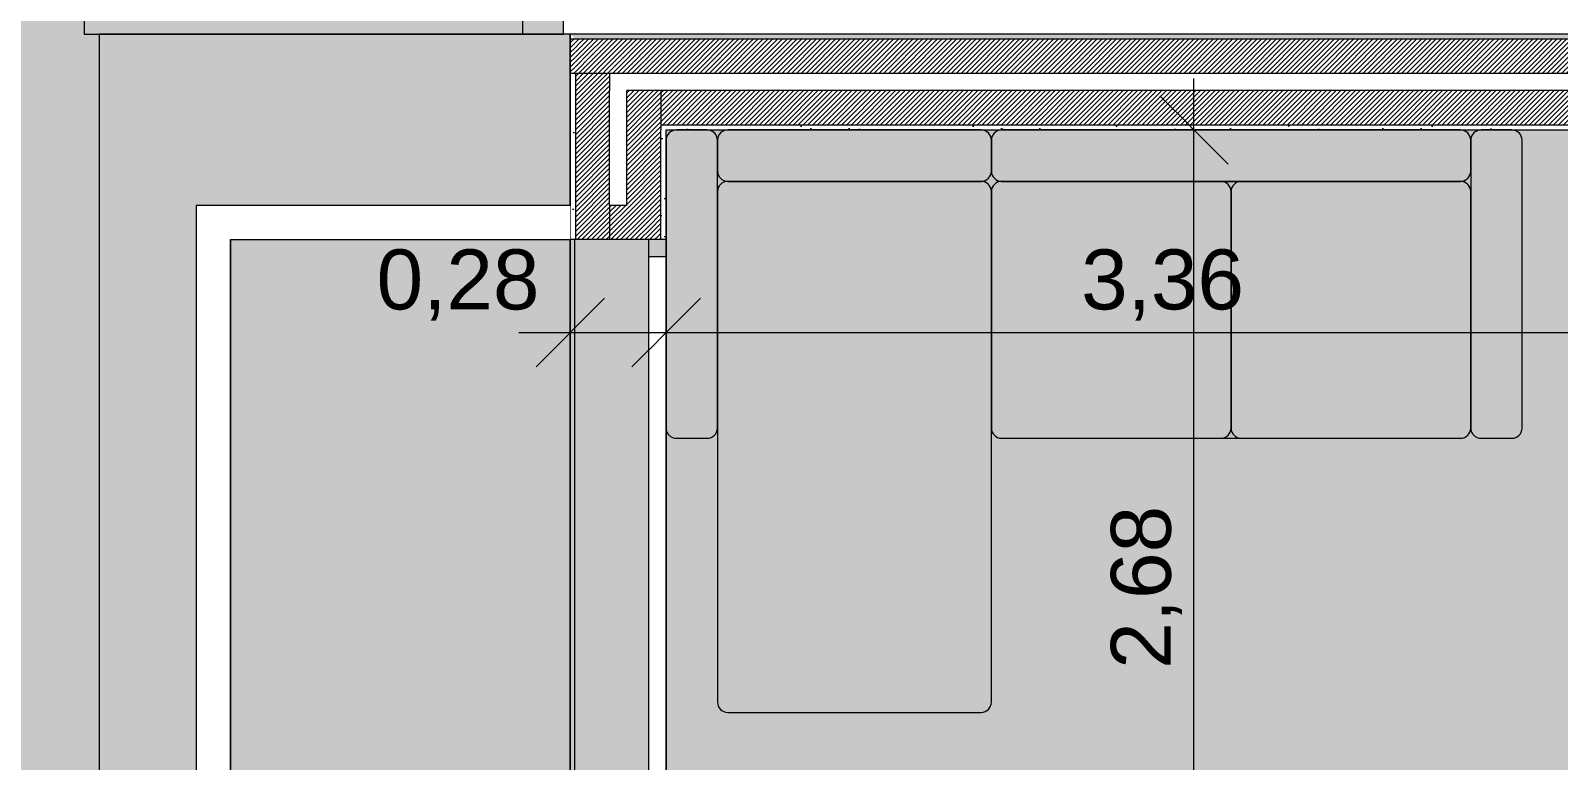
# Model space of a CAD drawing. Header units: millimetres. Extents: x 141848 to 1648660, y -465012 to -151356.
# Drawn here: x 436349 to 440811, y -255536 to -253406 of the extents above; entities that cross this region are included whole.
import ezdxf

# ---------------------------------------------------------------- set-up
doc = ezdxf.new("R2010")
doc.units = ezdxf.units.MM
doc.header["$MEASUREMENT"] = 0
doc.linetypes.add('Wipeout_Contour', pattern=[1000, 0, -1000])
for name, color, linetype in [('Cotations - 1_100', 7, 'Continuous'), ('Fenêtres ARCHICAD', 7, 'Continuous'), ('Gaines techniques', 7, 'Continuous'), ('Intérieur - Mobilier', 7, 'Continuous'), ('Sols_ Dalles', 7, 'Continuous'), ('Structure - Dalles', 7, 'Continuous'), ('Structure - Murs extérieurs', 7, 'Continuous')]:
    doc.layers.add(name, color=color, linetype=linetype)
doc.styles.add('STYLE_GENERE_2', font='')
doc.styles.get('STYLE_GENERE_2').set_extended_font_data('Arial')
doc.dimstyles.new('STYLE_GENERE__1', dxfattribs={"dimtxt": 175, "dimasz": 190, "dimexe": 0.18, "dimexo": 0.0625, "dimgap": 0, "dimtad": 1, "dimlfac": 0.001, "dimzin": 0, "dimdsep": 46, "dimtxsty": 'STYLE_GENERE_2', "dimblk": 'ARROWHEAD_6', "dimblk1": 'ARROWHEAD_6', "dimblk2": 'ARROWHEAD_6', "dimcen": 0.09, "dimse1": 1, "dimse2": 1, "dimclrd": 7, "dimclre": 7, "dimclrt": 7, "dimazin": 0, "dimtfac": 1, "dimtdec": 4, "dimtmove": 0, "dimatfit": 3, "dimfxl": 0, "dimtolj": 1, "dimtzin": 0, "dimarcsym": 0})
doc.dimstyles.new('STYLE_GENERE__2', dxfattribs={"dimtxt": 175, "dimasz": 190, "dimexe": 0.18, "dimexo": 0.0625, "dimgap": 0, "dimtad": 1, "dimtih": 1, "dimtoh": 1, "dimlfac": 0.001, "dimzin": 0, "dimdsep": 46, "dimtxsty": 'STYLE_GENERE_2', "dimblk": 'ARROWHEAD_6', "dimblk1": 'ARROWHEAD_6', "dimblk2": 'ARROWHEAD_6', "dimcen": 0.09, "dimse1": 1, "dimse2": 1, "dimclrd": 7, "dimclre": 7, "dimclrt": 7, "dimazin": 0, "dimtfac": 1, "dimtdec": 4, "dimtmove": 0, "dimatfit": 3, "dimfxl": 0, "dimtolj": 1, "dimtzin": 0, "dimarcsym": 0})
pattern_1 = [(45, (0, 175), (-55.684659, 55.684659), [0, -52.5, 0, -78.75]), (110, (175, 175), (74.000794, 26.934086), [0, -38.5, 0, -66.5])]
pattern_2 = [(45, (0, 0), (-7.07106781, 7.07106781), [])]

# ---------------------------------------------------------------- blocks, each defined once
blk = doc.blocks.new('Dalle_2_1', base_point=(437925.1, -253415.6))
at = {"layer": 'Sols_ Dalles', "linetype": 'Continuous', "lineweight": 0, "true_color": 0x3f3f3f}
blk.add_hatch(color=250, dxfattribs=at).paths.add_polyline_path([(437925.1, -253415.6), (437925.1, -261165.6), (462925.6, -261165.6), (462925.6, -253415.6), (454775.6, -253415.6), (454775.6, -253695.6), (454775.6, -256475.6), (443260.6, -256475.6), (443260.6, -254581.9), (442677.2, -254581.9), (442677.2, -253415.6)])
at = {"layer": 'Sols_ Dalles', "color": 250, "linetype": 'Continuous', "lineweight": 5, "true_color": 0x1f1f1f, "flags": 128}
blk.add_lwpolyline([(437925.1, -253415.6), (437925.1, -261165.6), (462925.6, -261165.6), (462925.6, -253415.6), (454775.6, -253415.6), (454775.6, -253695.6), (454775.6, -256475.6), (443260.6, -256475.6), (443260.6, -254581.9), (442677.2, -254581.9), (442677.2, -253415.6)], close=True, dxfattribs=at)
blk = doc.blocks.new('Dalle_4_1', base_point=(436932.4, -254015.7))
at = {"layer": 'Structure - Dalles', "color": 7, "linetype": 'Continuous', "lineweight": 5, "flags": 128}
blk.add_lwpolyline([(436932.4, -254015.7), (437925.1, -254015.7), (437925.1, -261165.6), (460533.4, -261165.6), (460533.4, -262166.9), (436932.4, -262166.9)], close=True, dxfattribs=at)
blk = doc.blocks.new('Dalle_5_1', base_point=(436932.4, -254015.7))
at = {"linetype": 'Continuous', "lineweight": 0, "true_color": 0x90b349}
blk.add_hatch(color=55, dxfattribs=at).paths.add_polyline_path([(436932.4, -254015.7), (436932.4, -262166.9), (460533.4, -262166.9), (460633.4, -261166.9), (437925.1, -261165.6), (437925.1, -254015.7)])
at = {"color": 7, "linetype": 'Continuous', "lineweight": 5, "flags": 128}
blk.add_lwpolyline([(436932.4, -254015.7), (436932.4, -262166.9), (460533.4, -262166.9), (460633.4, -261166.9), (437925.1, -261165.6), (437925.1, -254015.7)], close=True, dxfattribs=at)
blk = doc.blocks.new('Dalle_13_1', base_point=(437925.1, -253415.6))
at = {"layer": 'Sols_ Dalles', "linetype": 'Continuous', "lineweight": 0, "true_color": 0x3f3f3f}
h = blk.add_hatch(color=250, dxfattribs=at)
h.paths.add_polyline_path([(437925.1, -253415.6), (437925.1, -261165.6), (462925.6, -261165.6), (462925.6, -253415.6)])
h.paths.add_polyline_path([(443540.6, -253695.6), (448350.6, -253695.6), (448350.6, -256195.6), (443540.6, -256195.6)], flags=0)
h.paths.add_polyline_path([(448630.6, -253695.6), (454775.6, -253695.6), (454775.6, -256375.6), (448630.6, -256375.6)], flags=0)
at = {"layer": 'Sols_ Dalles', "color": 250, "linetype": 'Continuous', "lineweight": 5, "true_color": 0x1f1f1f, "flags": 128}
blk.add_lwpolyline([(437925.1, -253415.6), (437925.1, -261165.6), (462925.6, -261165.6), (462925.6, -253415.6)], close=True, dxfattribs=at)
blk = doc.blocks.new('Mur_1_1', base_point=(462645.6, -253695.6))
at = {"color": 254, "linetype": 'Wipeout_Contour', "lineweight": 0, "ltscale": 2024005.256786473}
blk.add_wipeout([(437925.1, -253430.6), (437925.1, -253530.6), (437940.1, -253530.6), (437940.1, -253430.6)], dxfattribs=at).dxf.layer = 'Structure - Murs extérieurs'
at = {"color": 254, "linetype": 'Wipeout_Contour', "lineweight": 0, "ltscale": 1518452.248730914}
blk.add_wipeout([(438040.1, -253580.6), (438090.1, -253580.6), (438040.1, -253530.6)], dxfattribs=at).dxf.layer = 'Structure - Murs extérieurs'
at = {"color": 254, "linetype": 'Wipeout_Contour', "lineweight": 0, "ltscale": 1519001.788483806}
blk.add_wipeout([(438190.1, -253695.6), (438205.1, -253695.6), (438190.1, -253680.6)], dxfattribs=at).dxf.layer = 'Structure - Murs extérieurs'
at = {"layer": 'Structure - Murs extérieurs', "linetype": 'Continuous', "lineweight": 5, "true_color": 0x5f5f5f}
h = blk.add_hatch(dxfattribs=at)
h.set_pattern_fill('Briques_terre_cuite__ext_56', color=251, style=0, pattern_type=2)
h.set_pattern_definition(pattern_2)
h.paths.add_polyline_path([(437925.1, -253430.6), (437925.1, -253530.6), (437940.1, -253530.6), (437940.1, -253430.6)])
h = blk.add_hatch(dxfattribs=at)
h.set_pattern_fill('Enduit_0001', color=251, style=0, pattern_type=2)
h.set_pattern_definition(pattern_1)
h.paths.add_polyline_path([(438190.1, -253695.6), (438205.1, -253695.6), (438190.1, -253680.6)])
at = {"color": 254, "linetype": 'Wipeout_Contour', "lineweight": 0, "ltscale": 1517915.47900755}
blk.add_wipeout([(437925.1, -253430.6), (437940.1, -253430.6), (437925.1, -253415.6)], dxfattribs=at).dxf.layer = 'Structure - Murs extérieurs'
at = {"color": 254, "linetype": 'Wipeout_Contour', "lineweight": 0, "ltscale": 2033088.938721887}
blk.add_wipeout([(438205.1, -253695.6), (442662.2, -253695.6), (442662.2, -253680.6), (438205.1, -253680.6)], dxfattribs=at).dxf.layer = 'Structure - Murs extérieurs'
at = {"layer": 'Structure - Murs extérieurs', "linetype": 'Continuous', "lineweight": 5, "true_color": 0x5f5f5f}
h = blk.add_hatch(dxfattribs=at)
h.set_pattern_fill('Enduit_0001', color=251, style=0, pattern_type=2)
h.set_pattern_definition(pattern_1)
h.paths.add_polyline_path([(437925.1, -253430.6), (437940.1, -253430.6), (437925.1, -253415.6)])
h = blk.add_hatch(dxfattribs=at)
h.set_pattern_fill('Enduit_0001', color=251, style=0, pattern_type=2)
h.set_pattern_definition(pattern_1)
h.paths.add_polyline_path([(438205.1, -253695.6), (442662.2, -253695.6), (442662.2, -253680.6), (438205.1, -253680.6)])
at = {"color": 254, "linetype": 'Wipeout_Contour', "lineweight": 0, "ltscale": 1518135.692395946}
blk.add_wipeout([(437940.1, -253530.6), (438040.1, -253530.6), (437940.1, -253430.6)], dxfattribs=at).dxf.layer = 'Structure - Murs extérieurs'
at = {"color": 254, "linetype": 'Wipeout_Contour', "lineweight": 0, "ltscale": 1519005.888058793}
blk.add_wipeout([(438205.1, -253680.6), (438190.1, -253680.6), (438205.1, -253695.6)], dxfattribs=at).dxf.layer = 'Structure - Murs extérieurs'
at = {"layer": 'Structure - Murs extérieurs', "linetype": 'Continuous', "lineweight": 5, "true_color": 0x5f5f5f}
h = blk.add_hatch(dxfattribs=at)
h.set_pattern_fill('Briques_terre_cuite__ext_56', color=251, style=0, pattern_type=2)
h.set_pattern_definition(pattern_2)
h.paths.add_polyline_path([(437940.1, -253530.6), (438040.1, -253530.6), (437940.1, -253430.6)])
h = blk.add_hatch(dxfattribs=at)
h.set_pattern_fill('Enduit_0001', color=251, style=0, pattern_type=2)
h.set_pattern_definition(pattern_1)
h.paths.add_polyline_path([(438205.1, -253680.6), (438190.1, -253680.6), (438205.1, -253695.6)])
at = {"color": 254, "linetype": 'Wipeout_Contour', "lineweight": 0, "ltscale": 2067424.898987333}
blk.add_wipeout([(462910.6, -253415.6), (437925.1, -253415.6), (437940.1, -253430.6), (462910.6, -253430.6)], dxfattribs=at).dxf.layer = 'Structure - Murs extérieurs'
at = {"layer": 'Structure - Murs extérieurs', "linetype": 'Continuous', "lineweight": 5, "true_color": 0x5f5f5f}
h = blk.add_hatch(dxfattribs=at)
h.set_pattern_fill('Enduit_0001', color=251, style=0, pattern_type=2)
h.set_pattern_definition(pattern_1)
h.paths.add_polyline_path([(462910.6, -253415.6), (437925.1, -253415.6), (437940.1, -253430.6), (462910.6, -253430.6)])
at = {"color": 254, "linetype": 'Wipeout_Contour', "lineweight": 0, "ltscale": 2067461.846406142}
blk.add_wipeout([(462810.6, -253430.6), (437940.1, -253430.6), (438040.1, -253530.6), (462810.6, -253530.6)], dxfattribs=at).dxf.layer = 'Structure - Murs extérieurs'
at = {"layer": 'Structure - Murs extérieurs', "linetype": 'Continuous', "lineweight": 5, "true_color": 0x5f5f5f}
h = blk.add_hatch(dxfattribs=at)
h.set_pattern_fill('Briques_terre_cuite__ext_56', color=251, style=0, pattern_type=2)
h.set_pattern_definition(pattern_2)
h.paths.add_polyline_path([(462810.6, -253430.6), (437940.1, -253430.6), (438040.1, -253530.6), (462810.6, -253530.6)])
at = {"layer": 'Structure - Murs extérieurs', "color": 7, "linetype": 'Continuous', "lineweight": 5}
for p, q in [((437940.1, -253430.6), (437925.1, -253430.6)), ((462810.6, -253430.6), (437940.1, -253430.6)), ((437940.1, -253530.6), (437925.1, -253530.6))]:
    blk.add_line(p, q, dxfattribs=at)
at = {"layer": 'Structure - Murs extérieurs', "color": 7, "linetype": 'Continuous', "lineweight": 5, "flags": 128}
for points in [[(437925.1, -253415.6), (437925.1, -253430.6)], [(462925.6, -253415.6), (437925.1, -253415.6)], [(437925.1, -253430.6), (437925.1, -253530.6)]]:
    blk.add_lwpolyline(points, dxfattribs=at)
at = {"color": 254, "linetype": 'Wipeout_Contour', "lineweight": 0, "ltscale": 2033811.522588465}
blk.add_wipeout([(438090.1, -253580.6), (443345.6, -253580.6), (443345.6, -253530.6), (438090.1, -253530.6)], dxfattribs=at).dxf.layer = 'Structure - Murs extérieurs'
at = {"color": 254, "linetype": 'Wipeout_Contour', "lineweight": 0, "ltscale": 1518469.108938017}
blk.add_wipeout([(438090.1, -253530.6), (438040.1, -253530.6), (438090.1, -253580.6)], dxfattribs=at).dxf.layer = 'Structure - Murs extérieurs'
at = {"color": 254, "linetype": 'Wipeout_Contour', "lineweight": 0, "ltscale": 2032974.222641367}
blk.add_wipeout([(438190.1, -253680.6), (442677.2, -253680.6), (442677.2, -253580.6), (438190.1, -253580.6)], dxfattribs=at).dxf.layer = 'Structure - Murs extérieurs'
at = {"layer": 'Structure - Murs extérieurs', "linetype": 'Continuous', "lineweight": 5, "true_color": 0x5f5f5f}
h = blk.add_hatch(dxfattribs=at)
h.set_pattern_fill('Briques_terre_cuite__int_97', color=251, style=0, pattern_type=2)
h.set_pattern_definition(pattern_2)
h.paths.add_polyline_path([(438190.1, -253680.6), (442677.2, -253680.6), (442677.2, -253580.6), (438190.1, -253580.6)])
at = {"layer": 'Structure - Murs extérieurs', "color": 7, "linetype": 'Continuous', "lineweight": 5}
for p, q in [((438040.1, -253530.6), (437940.1, -253530.6)), ((438040.1, -253530.6), (438040.1, -253580.6)), ((438090.1, -253530.6), (438040.1, -253530.6)), ((443345.6, -253530.6), (438090.1, -253530.6)), ((438190.1, -253580.6), (438090.1, -253580.6)), ((442677.2, -253580.6), (438190.1, -253580.6)), ((438190.1, -253580.6), (438190.1, -253680.6)), ((438190.1, -253680.6), (438190.1, -253695.6)), ((438190.1, -253680.6), (442677.2, -253680.6))]:
    blk.add_line(p, q, dxfattribs=at)
at = {"layer": 'Structure - Murs extérieurs', "color": 7, "linetype": 'Continuous', "lineweight": 5, "flags": 128}
blk.add_lwpolyline([(438205.1, -253695.6), (442662.2, -253695.6)], dxfattribs=at)
blk = doc.blocks.new('Fenêtre 25_3')
at = {"layer": 'Fenêtres ARCHICAD', "color": 7, "linetype": 'Continuous', "lineweight": 5}
for p, q in [((-3384.9, 0), (3384.9, 0)), ((-3384.9, 0), (-3384.9, -15)), ((-3384.9, 0), (-3384.9, -15)), ((-3384.9, -15), (-3384.9, -50)), ((-3384.9, -15), (-3384.9, -50)), ((-3384.9, -15), (-3384.9, -50)), ((-3384.9, -15), (-3384.9, -50)), ((-3384.9, -50), (-3384.9, -115)), ((-3384.9, -50), (-3384.9, -115)), ((-3384.9, -115), (-3384.9, -165)), ((-3384.9, -115), (-3384.9, -165)), ((-3384.9, -165), (-3384.9, -265)), ((-3384.9, -265), (-3384.9, -280)), ((-3384.9, -280), (3664.9, -280))]:
    blk.add_line(p, q, dxfattribs=at)
at = {"color": 254, "linetype": 'Wipeout_Contour', "lineweight": 0, "ltscale": 13340.457607}
blk.add_wipeout([(-3334.9, 0), (-3334.9, -50), (3334.9, -50), (3334.9, 0)], dxfattribs=at).dxf.layer = 'Fenêtres ARCHICAD'
at = {"layer": 'Fenêtres ARCHICAD', "color": 7, "linetype": 'Continuous', "lineweight": 5}
for p, q in [((-3384.9, 0), (-3334.9, 0)), ((-3334.9, 0), (-3334.9, -50)), ((-3334.9, 0), (3334.9, 0)), ((-3334.9, -50), (-3384.9, -50)), ((3334.9, -50), (-3334.9, -50))]:
    blk.add_line(p, q, dxfattribs=at)
blk = doc.blocks.new('Mur_9_1', base_point=(437925.1, -261165.6))
at = {"color": 254, "linetype": 'Wipeout_Contour', "lineweight": 0, "ltscale": 2024591.933076677}
blk.add_wipeout([(437940.1, -253530.6), (437925.1, -253530.6), (437925.1, -254015.7), (437940.1, -254015.7)], dxfattribs=at).dxf.layer = 'Structure - Murs extérieurs'
at = {"color": 254, "linetype": 'Wipeout_Contour', "lineweight": 0, "ltscale": 1518785.670264979}
blk.add_wipeout([(438190.1, -253580.6), (438090.1, -253580.6), (438190.1, -253680.6)], dxfattribs=at).dxf.layer = 'Structure - Murs extérieurs'
at = {"layer": 'Structure - Murs extérieurs', "linetype": 'Continuous', "lineweight": 5, "true_color": 0x5f5f5f}
h = blk.add_hatch(dxfattribs=at)
h.set_pattern_fill('Enduit_0001', color=251, style=0, pattern_type=2)
h.set_pattern_definition(pattern_1)
h.paths.add_polyline_path([(437940.1, -253530.6), (437925.1, -253530.6), (437925.1, -254015.7), (437940.1, -254015.7)])
h = blk.add_hatch(dxfattribs=at)
h.set_pattern_fill('Briques_terre_cuite__ext_56', color=251, style=0, pattern_type=2)
h.set_pattern_definition(pattern_2)
h.paths.add_polyline_path([(438190.1, -253580.6), (438090.1, -253580.6), (438190.1, -253680.6)])
at = {"color": 254, "linetype": 'Wipeout_Contour', "lineweight": 0, "ltscale": 2025674.445485286}
blk.add_wipeout([(438190.1, -253695.6), (438190.1, -254015.7), (438205.1, -254015.7), (438205.1, -253695.6)], dxfattribs=at).dxf.layer = 'Structure - Murs extérieurs'
at = {"layer": 'Structure - Murs extérieurs', "linetype": 'Continuous', "lineweight": 5, "true_color": 0x5f5f5f}
h = blk.add_hatch(dxfattribs=at)
h.set_pattern_fill('Enduit_0001', color=251, style=0, pattern_type=2)
h.set_pattern_definition(pattern_1)
h.paths.add_polyline_path([(438190.1, -253695.6), (438190.1, -254015.7), (438205.1, -254015.7), (438205.1, -253695.6)])
at = {"color": 254, "linetype": 'Wipeout_Contour', "lineweight": 0, "ltscale": 2025360.146125356}
blk.add_wipeout([(438190.1, -253680.6), (438090.1, -253580.6), (438090.1, -253915.7), (438190.1, -254015.7)], dxfattribs=at).dxf.layer = 'Structure - Murs extérieurs'
at = {"layer": 'Structure - Murs extérieurs', "linetype": 'Continuous', "lineweight": 5, "true_color": 0x5f5f5f}
h = blk.add_hatch(dxfattribs=at)
h.set_pattern_fill('Briques_terre_cuite__ext_56', color=251, style=0, pattern_type=2)
h.set_pattern_definition(pattern_2)
h.paths.add_polyline_path([(438190.1, -253680.6), (438090.1, -253580.6), (438090.1, -253915.7), (438190.1, -254015.7)])
at = {"layer": 'Structure - Murs extérieurs', "color": 7, "linetype": 'Continuous', "lineweight": 5}
for p, q in [((438190.1, -253580.6), (438190.1, -253680.6)), ((438190.1, -253680.6), (438190.1, -253695.6))]:
    blk.add_line(p, q, dxfattribs=at)
at = {"color": 254, "linetype": 'Wipeout_Contour', "lineweight": 0, "ltscale": 2025000.305126735}
blk.add_wipeout([(438040.1, -253580.6), (438040.1, -253915.7), (438090.1, -253915.7), (438090.1, -253580.6)], dxfattribs=at).dxf.layer = 'Structure - Murs extérieurs'
at = {"layer": 'Structure - Murs extérieurs', "color": 7, "linetype": 'Continuous', "lineweight": 5}
blk.add_line((438190.1, -253580.6), (438090.1, -253580.6), dxfattribs=at)
at = {"color": 254, "linetype": 'Wipeout_Contour', "lineweight": 0, "ltscale": 2024790.940946838}
blk.add_wipeout([(438040.1, -253530.6), (437940.1, -253530.6), (437940.1, -254015.7), (438040.1, -254015.7)], dxfattribs=at).dxf.layer = 'Structure - Murs extérieurs'
at = {"layer": 'Structure - Murs extérieurs', "linetype": 'Continuous', "lineweight": 5, "true_color": 0x5f5f5f}
h = blk.add_hatch(dxfattribs=at)
h.set_pattern_fill('Briques_terre_cuite__int_97', color=251, style=0, pattern_type=2)
h.set_pattern_definition(pattern_2)
h.paths.add_polyline_path([(438040.1, -253530.6), (437940.1, -253530.6), (437940.1, -254015.7), (438040.1, -254015.7)])
at = {"layer": 'Structure - Murs extérieurs', "color": 7, "linetype": 'Continuous', "lineweight": 5}
for p, q in [((437940.1, -253530.6), (437925.1, -253530.6)), ((437940.1, -253530.6), (437940.1, -254015.7)), ((438040.1, -253530.6), (437940.1, -253530.6)), ((438040.1, -253530.6), (438040.1, -253580.6)), ((437940.1, -254015.7), (437925.1, -254015.7))]:
    blk.add_line(p, q, dxfattribs=at)
at = {"layer": 'Structure - Murs extérieurs', "color": 7, "linetype": 'Continuous', "lineweight": 5, "flags": 128}
blk.add_lwpolyline([(437925.1, -253530.6), (437925.1, -254015.7)], dxfattribs=at)
at = {"color": 254, "linetype": 'Wipeout_Contour', "lineweight": 0, "ltscale": 2025523.675460611}
blk.add_wipeout([(438090.1, -253915.7), (438040.1, -253915.7), (438040.1, -254015.7), (438190.1, -254015.7)], dxfattribs=at).dxf.layer = 'Structure - Murs extérieurs'
at = {"layer": 'Structure - Murs extérieurs', "linetype": 'Continuous', "lineweight": 5, "true_color": 0x5f5f5f}
h = blk.add_hatch(dxfattribs=at)
h.set_pattern_fill('Briques_terre_cuite__ext_56', color=251, style=0, pattern_type=2)
h.set_pattern_definition(pattern_2)
h.paths.add_polyline_path([(438090.1, -253915.7), (438040.1, -253915.7), (438040.1, -254015.7), (438190.1, -254015.7)])
at = {"layer": 'Structure - Murs extérieurs', "color": 7, "linetype": 'Continuous', "lineweight": 5}
for p, q in [((438040.1, -253915.7), (438040.1, -253580.6)), ((438090.1, -253915.7), (438090.1, -253580.6)), ((438190.1, -254015.7), (438190.1, -253695.6)), ((438040.1, -253915.7), (438040.1, -254015.7)), ((438090.1, -253915.7), (438040.1, -253915.7)), ((438040.1, -254015.7), (437940.1, -254015.7)), ((438090.1, -254015.7), (438040.1, -254015.7)), ((438090.1, -254015.7), (438040.1, -254015.7)), ((438155.1, -254015.7), (438090.1, -254015.7)), ((438155.1, -254015.7), (438090.1, -254015.7)), ((438190.1, -254015.7), (438155.1, -254015.7)), ((438190.1, -254015.7), (438155.1, -254015.7)), ((438205.1, -254015.7), (438190.1, -254015.7))]:
    blk.add_line(p, q, dxfattribs=at)
at = {"layer": 'Structure - Murs extérieurs', "color": 7, "linetype": 'Continuous', "lineweight": 5, "flags": 128}
blk.add_lwpolyline([(438205.1, -254015.7), (438205.1, -253695.6)], dxfattribs=at)
at = {"layer": 'Fenêtres ARCHICAD', "color": 7, "linetype": 'Continuous', "lineweight": 5, "zscale": 1000, "rotation": 270}
blk.add_blockref('Fenêtre 25_3', (438205.1, -257400.6), dxfattribs=at)
blk = doc.blocks.new('Mur_27_1', base_point=(437925.1, -253915.7))
at = {"color": 254, "linetype": 'Wipeout_Contour', "lineweight": 0, "ltscale": 1515992.72012321}
blk.add_wipeout([(436832.8, -254015.7), (436932.8, -254015.7), (436832.8, -253915.7)], dxfattribs=at).dxf.layer = 'Structure - Murs extérieurs'
at = {"color": 254, "linetype": 'Wipeout_Contour', "lineweight": 0, "ltscale": 1516027.550092873}
blk.add_wipeout([(436832.8, -253915.7), (436932.8, -254015.7), (436932.8, -253915.7)], dxfattribs=at).dxf.layer = 'Structure - Murs extérieurs'
at = {"layer": 'Structure - Murs extérieurs', "color": 7, "linetype": 'Continuous', "lineweight": 5, "flags": 128}
blk.add_lwpolyline([(436832.8, -253915.7), (436832.8, -254015.7)], dxfattribs=at)
at = {"color": 254, "linetype": 'Wipeout_Contour', "lineweight": 0, "ltscale": 2023235.94655482}
blk.add_wipeout([(436932.8, -254015.7), (437925.1, -254015.7), (437925.1, -253915.7), (436932.8, -253915.7)], dxfattribs=at).dxf.layer = 'Structure - Murs extérieurs'
at = {"layer": 'Structure - Murs extérieurs', "color": 7, "linetype": 'Continuous', "lineweight": 5, "flags": 128}
for points in [[(437925.1, -253915.7), (436832.8, -253915.7)], [(436932.8, -254015.7), (437925.1, -254015.7)]]:
    blk.add_lwpolyline(points, dxfattribs=at)
blk = doc.blocks.new('Mur_28_1', base_point=(436832.8, -253915.7))
at = {"color": 254, "linetype": 'Wipeout_Contour', "lineweight": 0, "ltscale": 2029739.058931535}
blk.add_wipeout([(436832.8, -254015.7), (436832.8, -262166.9), (436932.8, -262166.9), (436932.8, -254015.7)], dxfattribs=at).dxf.layer = 'Structure - Murs extérieurs'
at = {"layer": 'Structure - Murs extérieurs', "color": 7, "linetype": 'Continuous', "lineweight": 5, "flags": 128}
for points in [[(436832.8, -254015.7), (436832.8, -262266.9)], [(436932.8, -262166.9), (436932.8, -254015.7)]]:
    blk.add_lwpolyline(points, dxfattribs=at)
blk = doc.blocks.new('Canapé-lit d_angle 01 25')
at = {"layer": 'Intérieur - Mobilier', "color": 253, "linetype": 'Continuous', "lineweight": 5, "true_color": 0x9f9f9f}
for p, q in [((120, 0), (30, 0)), ((920, 0), (180, 0)), ((2320, 0), (980, 0)), ((2470, 0), (2380, 0)), ((0, -30), (0, -870)), ((150, -30), (150, -120)), ((150, -870), (150, -30)), ((950, -120), (950, -30)), ((950, -30), (950, -120)), ((2350, -120), (2350, -30)), ((2350, -30), (2350, -870)), ((2500, -870), (2500, -30)), ((920, -150), (180, -150)), ((180, -150), (920, -150)), ((1620, -150), (980, -150)), ((2320, -150), (980, -150)), ((980, -150), (2320, -150)), ((2320, -150), (1680, -150)), ((150, -180), (150, -1670)), ((950, -180), (950, -870)), ((950, -180), (950, -870)), ((950, -1670), (950, -180)), ((1650, -870), (1650, -180)), ((1650, -180), (1650, -870)), ((2350, -870), (2350, -180)), ((2350, -870), (2350, -180)), ((30, -900), (120, -900)), ((980, -900), (1620, -900)), ((980, -900), (2320, -900)), ((1680, -900), (2320, -900)), ((2380, -900), (2470, -900)), ((180, -1700), (920, -1700))]:
    blk.add_line(p, q, dxfattribs=at)
for centre, start, end in [((30, -30), 90, 180), ((120, -30), 0, 90), ((180, -30), 90, 180), ((920, -30), 0, 90), ((980, -30), 90, 180), ((2320, -30), 0, 90), ((2380, -30), 90, 180), ((2470, -30), 0, 90), ((180, -120), 180, 270), ((920, -120), 270, 0), ((980, -120), 180, 270), ((2320, -120), 270, 0), ((180, -180), 90, 180), ((920, -180), 0, 90), ((980, -180), 90, 180), ((980, -180), 90, 180), ((1620, -180), 0, 90), ((1680, -180), 90, 180), ((2320, -180), 0, 90), ((2320, -180), 0, 90), ((30, -870), 180, 270), ((120, -870), 270, 0), ((980, -870), 180, 270), ((980, -870), 180, 270), ((1620, -870), 270, 0), ((1680, -870), 180, 270), ((2320, -870), 270, 0), ((2320, -870), 270, 0), ((2380, -870), 180, 270), ((2470, -870), 270, 0), ((180, -1670), 180, 270), ((920, -1670), 270, 0)]:
    blk.add_arc(centre, 30, start, end, dxfattribs=at)
blk = doc.blocks.new('Tôle profilée 25_11')
at = {"color": 7, "linetype": 'Continuous', "lineweight": 5}
blk.add_line((-38, 65005), (-38, 64956.75), dxfattribs=at)
blk = doc.blocks.new('*D141')
at = {"layer": 'Cotations - 1_100', "color": 7, "linetype": 'Continuous', "lineweight": 5}
for p, q in [((442003.5, -253695.6), (442003.5, -253545.6)), ((442103.5, -253795.6), (441903.5, -253595.6)), ((442191, -253695.6), (441816, -253695.6)), ((442003.5, -256375.6), (442003.5, -253695.6)), ((441903.5, -256275.6), (442103.5, -256475.6)), ((442191, -256375.6), (441816, -256375.6)), ((442003.5, -256525.6), (442003.5, -256375.6))]:
    blk.add_line(p, q, dxfattribs=at)
at = {"layer": 'Cotations - 1_100', "color": 7, "lineweight": 5, "insert": (441968.5, -255268.4), "char_height": 175, "attachment_point": 7, "rotation": 90, "style": 'STYLE_GENERE_2'}
blk.add_mtext('\\A1;{\\pql;\\fArial|b0|i0|c0|p38;2,68}', dxfattribs=at)
blk = doc.blocks.new('ARROWHEAD_6')
at = {"color": 0, "linetype": 'Continuous', "lineweight": 0}
for p, q in [((-0.5, -0.5), (0.5, 0.5)), ((0, 0), (-1, 0))]:
    blk.add_line(p, q, dxfattribs=at)
blk = doc.blocks.new('Estore de Lâminas 19_2')
at = {"layer": 'Gaines techniques', "color": 7, "linetype": 'Continuous', "lineweight": 5}
for p, q in [((7116, 267.5), (0, 267.5)), ((0, 267.5), (0, 0)), ((0, 0), (7116, 0))]:
    blk.add_line(p, q, dxfattribs=at)
blk = doc.blocks.new('*D154')
at = {"layer": 'Cotations - 1_100', "color": 7, "linetype": 'Continuous', "lineweight": 5}
for p, q in [((437925.1, -254474.4), (437925.1, -254099.4)), ((438205.1, -254474.4), (438205.1, -254099.4)), ((438025.1, -254186.9), (437825.1, -254386.9)), ((438305.1, -254186.9), (438105.1, -254386.9)), ((437775.1, -254286.9), (437925.1, -254286.9)), ((437925.1, -254286.9), (438205.1, -254286.9))]:
    blk.add_line(p, q, dxfattribs=at)
at = {"layer": 'Cotations - 1_100', "color": 7, "lineweight": 5, "insert": (437359.5, -254251.9), "char_height": 175, "attachment_point": 7, "style": 'STYLE_GENERE_2'}
blk.add_mtext('\\A1;{\\pql;\\fArial|b0|i0|c0|p38;0,28}', dxfattribs=at)
blk = doc.blocks.new('*D155')
at = {"layer": 'Cotations - 1_100', "color": 7, "linetype": 'Continuous', "lineweight": 5}
for p, q in [((438205.1, -254474.4), (438205.1, -254099.4)), ((441560.6, -254474.4), (441560.6, -254099.4)), ((438305.1, -254186.9), (438105.1, -254386.9)), ((441460.6, -254386.9), (441660.6, -254186.9)), ((438205.1, -254286.9), (441560.6, -254286.9))]:
    blk.add_line(p, q, dxfattribs=at)
at = {"layer": 'Cotations - 1_100', "color": 7, "lineweight": 5, "char_height": 175, "attachment_point": 7, "style": 'STYLE_GENERE_2'}
for s, insert in [('\\A1;{\\pql;\\fArial|b0|i0|c0|p38;3,36}', (439417.2, -254251.9)), ('\\A1;{\\pql;\\fArial|b0|i0|c0|p38;0,10}', (440995, -254251.9))]:
    blk.add_mtext(s, dxfattribs=dict(at, insert=insert))
blk = doc.blocks.new('*D171')
at = {"layer": 'Cotations - 1_100', "color": 7, "linetype": 'Continuous', "lineweight": 5}
for p, q in [((439746.7, -253695.6), (439746.7, -253545.6)), ((439846.7, -253795.6), (439646.7, -253595.6)), ((439934.2, -253695.6), (439559.2, -253695.6)), ((439746.7, -256375.6), (439746.7, -253695.6)), ((439646.7, -256275.6), (439846.7, -256475.6)), ((439934.2, -256375.6), (439559.2, -256375.6))]:
    blk.add_line(p, q, dxfattribs=at)
at = {"layer": 'Cotations - 1_100', "color": 7, "lineweight": 5, "insert": (439711.7, -255268.4), "char_height": 175, "attachment_point": 7, "rotation": 90, "style": 'STYLE_GENERE_2'}
blk.add_mtext('\\A1;{\\pql;\\fArial|b0|i0|c0|p38;2,68}', dxfattribs=at)

msp = doc.modelspace()

# ---------------------------------------------------------------- hatches: boundary and pattern name
at = {"linetype": 'Continuous', "lineweight": 0, "true_color": 0x6f6f6f}
h = msp.add_hatch(color=8, dxfattribs=at)
h.paths.add_polyline_path([(360547.961, -275935.042), (360547.961, -295062.571), (487920.34, -293826.868), (487920.34, -270902.734), (487462.568, -270902.734), (472913.119, -271040.575), (472913.119, -163437.635), (371855.719, -163437.635), (371855.719, -271040.575), (371882.482, -271040.57), (371882.665, -272000.514, -0.40942736), (367883.201, -275935.042)])
h.paths.add_polyline_path([(377135.103, -260639.953), (373845.103, -260639.953), (373845.103, -248364.953), (373845.103, -243089.974), (373845.103, -242189.974), (377135.103, -242189.974)], flags=0)
h.paths.add_polyline_path([(415474.561, -260810.571), (380202.952, -260810.571), (380202.952, -230015.57), (380202.952, -193810.571), (380202.952, -171995.57), (431505.799, -171995.57), (464309.564, -171995.57), (464309.564, -262266.885), (436549.587, -262266.885), (436549.587, -189810.571), (412055.061, -189810.571), (412055.061, -201780.57), (412055.061, -204495.57), (415454.069, -204495.57), (415454.069, -208495.57), (415454.069, -218295.57), (405655.061, -218295.57), (405655.061, -222495.57), (415474.561, -222495.57)], flags=0)
h.paths.add_polyline_path([(381436.562, -269433.913, -0.09031866), (381558.292, -268727.623, -0.20144873), (382612.158, -267592.74, -0.10421145), (383417.525, -267415.055), (384017.498, -267409.371, -0.10404461), (384824.873, -267571.244, -0.23825546), (385983.776, -268953.318, -0.05518862), (386036.355, -269390.334), (386038.45, -269611.438), (386050.565, -270890.267), (385792.102, -271892.761, -0.26794919), (384069.602, -272909.124), (383469.629, -272914.808, -0.19371746), (382078.771, -272370.185, -0.07056876), (381728.183, -271931.262, -0.1316525), (381450.772, -270933.845)], flags=0)
h.paths.add_polyline_path([(392016.505, -273452.052), (392030.007, -267377.824, -0.3805567), (394016.505, -265609.826), (394094.233, -265609.826), (394094.233, -270609.826), (409094.233, -270609.826), (409094.233, -265609.826), (414055.71, -265609.826, -0.41421356), (415555.71, -267109.826), (415555.71, -273660.699, -0.34550161), (413836.804, -275433.432), (394027.271, -275599.002, -0.4157911), (392016.505, -273599.031)], flags=0)
h.paths.add_polyline_path([(424209.612, -271504.083, -0.13447393), (423930.467, -270484.937), (423930.467, -268984.937, -0.41421356), (425930.467, -266984.937), (426530.467, -266984.937, -0.41421356), (428530.467, -268984.937), (428530.467, -270484.937, -0.12882035), (428273.55, -271465.581, -0.27093629), (426530.467, -272484.937), (425930.467, -272484.937, -0.26498)], flags=0)
h.paths.add_polyline_path([(436562.206, -273329.325), (436569.468, -267730.336, -0.09856151), (436800.237, -266943.721), (436817.2, -266951.545, -0.258849), (438654.998, -265605.827), (438652.661, -265587.294), (439337.088, -265587.294), (439337.088, -265687.294), (439337.088, -270687.294), (469237.088, -270687.294), (469237.088, -265687.294), (470907.523, -265687.294), (472885.813, -265687.294), (472885.813, -267687.294), (472885.813, -271062.255, 0.00134576), (472885.842, -271073.021), (472896.728, -273095.233, -0.41421356), (470907.523, -275105.97), (462184.053, -275105.97, -0.00518896), (462130.957, -275116.103), (454147.511, -275196.191), (438770.531, -275253.24, -0.38655333), (436572.608, -273475.385, -0.02518922)], flags=0)
at = {"layer": 'Sols_ Dalles', "linetype": 'Continuous', "lineweight": 0, "true_color": 0x2e271c}
for points in [[(380202.952, -171995.57), (380202.952, -230015.57), (380202.952, -260810.571), (415474.561, -260810.571), (415474.561, -260795.571), (415474.561, -258649.982), (415474.561, -258010.558), (415474.561, -222495.57), (405655.061, -222495.57), (405655.061, -218295.57), (415454.069, -218295.57), (415454.069, -204495.57), (412055.061, -204495.57), (412055.061, -201780.57), (412055.061, -189810.571), (436505.061, -189810.571), (436505.061, -253395.57), (436505.061, -253415.571), (437905.061, -253415.571), (437905.061, -253395.57), (437905.061, -188410.571), (410655.061, -188410.571), (410655.061, -200380.57), (410655.061, -205895.57), (414054.069, -205895.57), (414054.069, -216895.57), (404255.061, -216895.57), (404255.061, -223895.57), (414054.069, -223895.57), (414054.069, -258649.982), (414054.069, -259410.571), (382689.741, -259410.571), (381560.201, -259410.571), (381560.201, -231415.57), (381560.201, -173395.57), (462925.553, -173395.57), (462925.553, -253415.571), (464325.553, -253415.571), (464325.553, -171995.57)], [(437925.061, -253415.571), (436549.587, -253415.571), (436549.587, -262266.885), (464309.564, -262266.885), (464309.564, -253415.571), (462925.553, -253415.571), (462925.553, -261165.571), (450865.553, -261165.571), (449225.553, -261165.571), (437925.061, -261165.571), (437925.061, -257693.66), (437925.061, -256655.571)]]:
    msp.add_hatch(color=250, dxfattribs=at).paths.add_polyline_path(points)

# ---------------------------------------------------------------- linework, layer by layer
at = {"layer": 'Sols_ Dalles', "color": 250, "linetype": 'Continuous', "lineweight": 5, "true_color": 0x1f1f1f}
msp.add_lwpolyline([(436505.061, -189810.571), (436505.061, -253395.57), (436505.061, -253415.571), (437905.061, -253415.571), (437905.061, -253395.57), (437905.061, -188410.571)], dxfattribs=at)
at = {"layer": 'Sols_ Dalles', "color": 7, "linetype": 'Continuous', "lineweight": 5, "flags": 128}
msp.add_lwpolyline([(437925.061, -253415.571), (436549.587, -253415.571), (436549.587, -262266.885), (464309.564, -262266.885), (464309.564, -253415.571), (462925.553, -253415.571), (462925.553, -261165.571), (450865.553, -261165.571), (449225.553, -261165.571), (437925.061, -261165.571), (437925.061, -257693.66), (437925.061, -256655.571)], close=True, dxfattribs=at)

# ---------------------------------------------------------------- block references
at = {"color": 7, "linetype": 'Continuous', "lineweight": 5, "xscale": -1, "zscale": 1000, "rotation": 180}
msp.add_blockref('Tôle profilée 25_11', (437825.061, -188410.571), dxfattribs=at)
at = {"color": 7, "linetype": 'Continuous', "lineweight": 5}
msp.add_blockref('Dalle_5_1', (436932.424, -254015.717), dxfattribs=at)
at = {"layer": 'Sols_ Dalles', "color": 250, "linetype": 'Continuous', "lineweight": 5, "true_color": 0x1f1f1f}
for name in ['Dalle_2_1', 'Dalle_13_1']:
    msp.add_blockref(name, (437925.061, -253415.571), dxfattribs=at)
at = {"layer": 'Structure - Dalles', "color": 7, "linetype": 'Continuous', "lineweight": 5}
msp.add_blockref('Dalle_4_1', (436932.424, -254015.717), dxfattribs=at)

# ---------------------------------------------------------------- next in the draw order: block references
at = {"layer": 'Structure - Murs extérieurs', "color": 211, "lineweight": 5, "true_color": 0xfe55ff}
msp.add_blockref('Mur_1_1', (462645.553, -253695.571), dxfattribs=at)

# ---------------------------------------------------------------- next in the draw order: block references
msp.add_blockref('Mur_9_1', (437925.061, -261165.571), dxfattribs=at)

# ---------------------------------------------------------------- next in the draw order: dimensions: what is measured, and where the dimension line sits
at = {"layer": 'Cotations - 1_100', "color": 7, "linetype": 'Continuous', "lineweight": 5}
for base, p2, picture, middle in [((439746.749, -253695.571), (450425.307, -253695.571), '*D171', (439624.249, -255041.078)), ((442003.539, -253695.571), (443260.553, -253695.571), '*D141', (441881.039, -255041.078))]:
    dim = msp.add_linear_dim(base=base, p1=(440732.807, -256375.571), p2=p2, angle=90, dimstyle='STYLE_GENERE__1', dxfattribs=at)
    dim.commit()
    dim.dimension.update_dxf_attribs({"geometry": picture, "text_midpoint": middle, "dimtype": 160, "text_rotation": 90})

# ---------------------------------------------------------------- next in the draw order: block references
at = {"layer": 'Intérieur - Mobilier', "color": 7, "linetype": 'Continuous', "lineweight": 5, "zscale": 1000}
msp.add_blockref('Canapé-lit d_angle 01 25', (438205.061, -253695.571), dxfattribs=at)
at = {"layer": 'Structure - Murs extérieurs', "color": 211, "lineweight": 5, "true_color": 0xfe55ff}
msp.add_blockref('Mur_27_1', (437925.061, -253915.717), dxfattribs=at)

# ---------------------------------------------------------------- next in the draw order: dimensions: what is measured, and where the dimension line sits
at = {"layer": 'Cotations - 1_100', "color": 7, "linetype": 'Continuous', "lineweight": 5}
dim = msp.add_linear_dim(base=(441560.553, -254286.875), p1=(438205.061, -257290.571), p2=(441560.553, -254993.071), dimstyle='STYLE_GENERE__2', dxfattribs=at)
dim.commit()
dim.dimension.update_dxf_attribs({"geometry": '*D155', "text_midpoint": (439644.5, -254164.375), "dimtype": 160})

# ---------------------------------------------------------------- next in the draw order: block references
at = {"layer": 'Gaines techniques', "color": 7, "linetype": 'Continuous', "lineweight": 5, "zscale": 1000, "rotation": 270}
msp.add_blockref('Estore de Lâminas 19_2', (437937.558, -254015.717), dxfattribs=at)
at = {"layer": 'Structure - Murs extérieurs', "color": 211, "lineweight": 5, "true_color": 0xfe55ff}
msp.add_blockref('Mur_28_1', (436832.827, -253915.717), dxfattribs=at)

# ---------------------------------------------------------------- next in the draw order: dimensions: what is measured, and where the dimension line sits
at = {"layer": 'Cotations - 1_100', "color": 7, "linetype": 'Continuous', "lineweight": 5}
dim = msp.add_linear_dim(base=(438205.061, -254286.875), p1=(437925.061, -257290.571), p2=(438205.061, -257290.571), dimstyle='STYLE_GENERE__2', dxfattribs=at)
dim.commit()
dim.dimension.update_dxf_attribs({"geometry": '*D154', "text_midpoint": (437586.754, -254164.375), "dimtype": 160})

doc.saveas('drawing.dxf')
